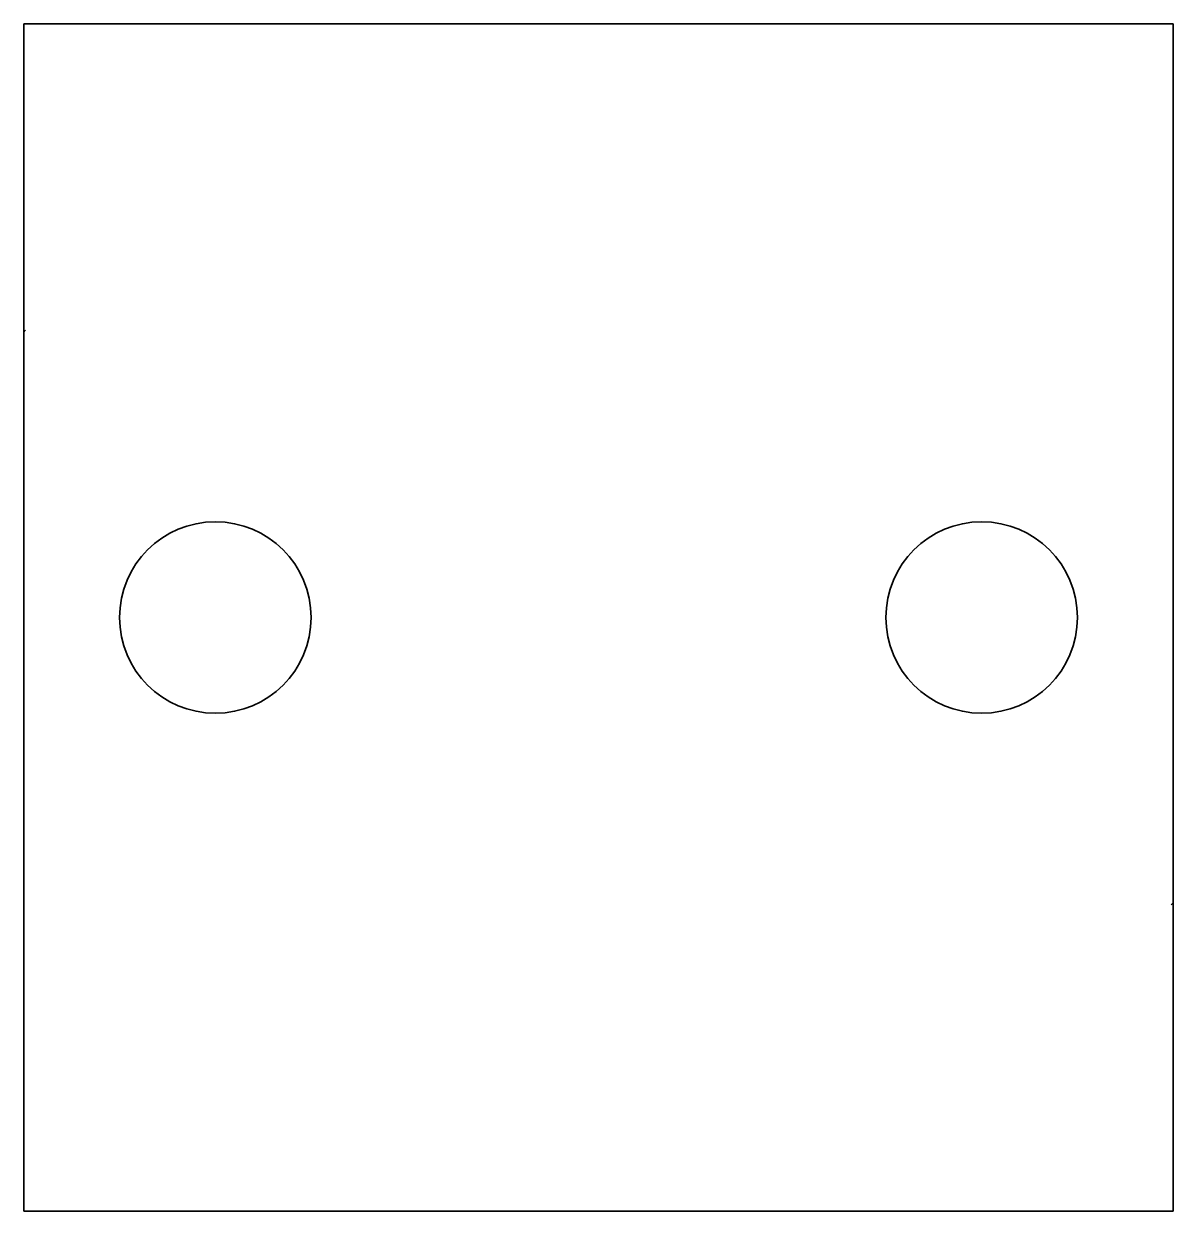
# Model space of a CAD drawing. Header units: inches. Extents: x 0 to 30, y 0 to 31.
import ezdxf

# ---------------------------------------------------------------- set-up
doc = ezdxf.new("R2010")
doc.units = ezdxf.units.IN
doc.header["$MEASUREMENT"] = 0
doc.layers.add('SIMUMAK Hatch (ISO)', color=7, linetype='Continuous', lineweight=9)
doc.layers.add('SIMUMAK Visible (ISO)', color=7, linetype='Continuous', lineweight=35)

msp = doc.modelspace()

# ---------------------------------------------------------------- linework, layer by layer
at = {"layer": 'SIMUMAK Hatch (ISO)', "linetype": 'Continuous'}
for p, q in [((0, 22.951), (0.049, 23)), ((29.95, 8), (30, 8.05))]:
    msp.add_line(p, q, dxfattribs=at)
at = {"layer": 'SIMUMAK Visible (ISO)'}
for p, q in [((0, 31), (0, 28)), ((30, 31), (0, 31)), ((30, 28), (30, 31)), ((0, 23), (0, 28)), ((30, 28), (30, 23)), ((0, 23), (0, 8)), ((30, 8), (30, 23)), ((0, 3), (0, 8)), ((30, 8), (30, 3)), ((0, 3), (0, 0)), ((30, 0), (30, 3)), ((0, 0), (30, 0))]:
    msp.add_line(p, q, dxfattribs=at)
for centre in [(5, 15.5), (25, 15.5)]:
    msp.add_circle(centre, 2.5, dxfattribs=at)

doc.saveas('drawing.dxf')
